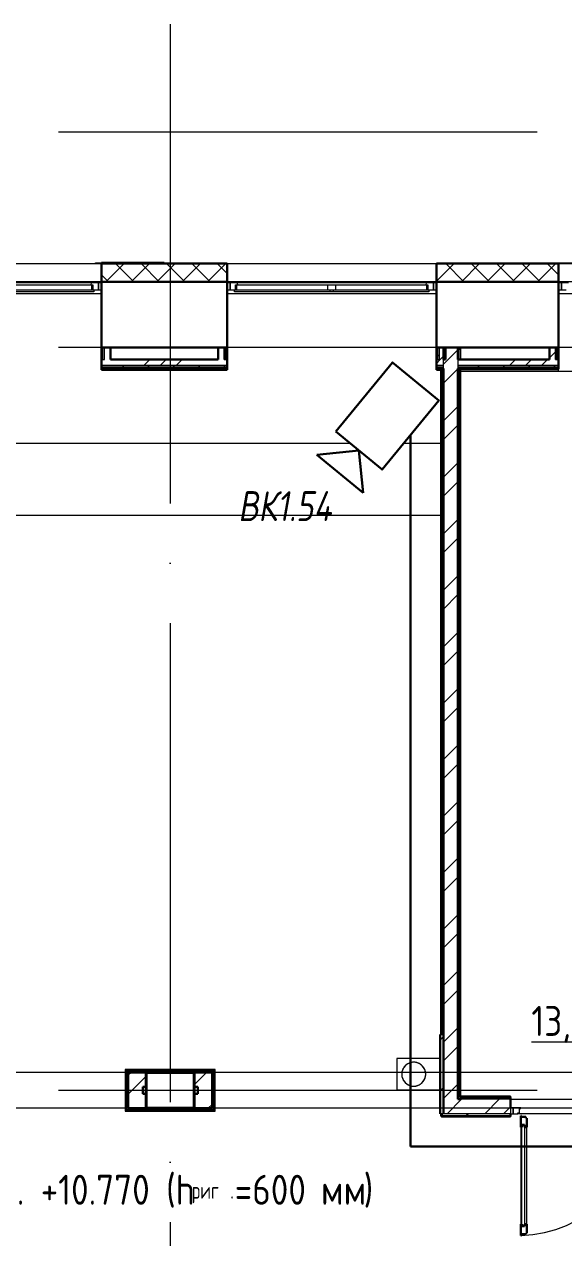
# Model space of a CAD drawing. Header units: millimetres. Extents: x -495897 to 1376592, y -28539 to 470976.
# Drawn here: x 253970 to 258478, y 350005 to 360135 of the extents above; entities that cross this region are included whole.
import ezdxf
from ezdxf.enums import TextEntityAlignment as Align

# ---------------------------------------------------------------- set-up
doc = ezdxf.new("R2010")
doc.units = ezdxf.units.MM
doc.set_wipeout_variables(frame=1)
doc.linetypes.add('ADSK_Линия сетки', pattern=[25, 20, -2.5, 0, -2.5])
doc.linetypes.add('ADSK_Сверху', pattern=[450, 300, -150])
for name, color, linetype, lineweight in [('_ Окна', 7, 'Continuous', 9), ('RC-Видеонаблюдение', 5, 'Continuous', 30), ('RC-Линии_связи-Адресные', 5, 'Continuous', 30), ('Аннотация', 7, 'Continuous', 18), ('Двери', 252, 'Continuous', 9), ('Линии', 7, 'Continuous', 9), ('Марки помещений', 252, 'Continuous', 20), ('Несущие колонны', 252, 'Continuous', 18), ('Ограждение', 252, 'Continuous', 9), ('Окна', 252, 'Continuous', 9), ('Оси', 252, 'Continuous', 9), ('Сантехника', 252, 'Continuous', 9), ('Стены внутренние', 7, 'Continuous', 18), ('Стены наружные', 7, 'Continuous', 18), ('Стены штриховка', 7, 'Continuous', 9)]:
    doc.layers.add(name, color=color, linetype=linetype, lineweight=lineweight)
doc.layers.add('RC-Позиционные_обозначения', color=7, linetype='Continuous')
doc.layers.add('Двери открывание', color=7, linetype='Continuous', lineweight=9, true_color=0xc0c0c0)
doc.styles.add('GOST Common_2', font='', dxfattribs={"width": 0.9, "height": 250})
doc.styles.add('GOST Common_3', font='', dxfattribs={"height": 3.5})
doc.styles.add('RubezhCAD', font='', dxfattribs={"oblique": 10})
doc.styles.get("Standard").update_dxf_attribs({"font": ''})
doc.styles.get('GOST Common_2').set_extended_font_data('GOST type B')
doc.styles.get('GOST Common_3').set_extended_font_data('GOST 2.304 type A')
doc.styles.get('RubezhCAD').set_extended_font_data('GOST type A')
doc.styles.get('Standard').set_extended_font_data('GOST type B')

# ---------------------------------------------------------------- blocks, each defined once
blk = doc.blocks.new('RC-UGO-CAM-01')
blk.add_attdef('PSTN', text='', height=2.5).set_placement((4.63, 3.28), align=Align.BOTTOM_LEFT)
at = {"color": 1}
blk.add_wipeout([(3.74, 0), (6.24, 2.5), (6.24, -2.5)], dxfattribs=at)
blk.add_line((6.24, 2.5), (6.24, -2.5), dxfattribs=at)
blk.add_wipeout([(-3.74, -2.5), (-3.74, 2.5), (3.74, 2.5), (3.74, -2.5)], dxfattribs=at)
for q in [(6.24, 2.5), (6.24, -2.5)]:
    blk.add_line((3.74, 0), q, dxfattribs=at)
blk.add_lwpolyline([(3.74, -2.5), (3.74, 2.5), (-3.74, 2.5), (-3.74, -2.5), (3.74, -2.5)], close=True, dxfattribs=at)
blk = doc.blocks.new('3 этаж')
at = {"layer": '_ Окна', "color": 251, "lineweight": 18, "true_color": 0x636466}
for p, q in [((255286, -2423), (255282, -2440)), ((255346, -2423), (255286, -2423)), ((255346, -2481), (255346, -2423)), ((256505, -2423), (256446, -2423)), ((256446, -2423), (256446, -2481)), ((256510, -2440), (256505, -2423)), ((258086, -2423), (258082, -2440)), ((258146, -2423), (258086, -2423)), ((258146, -2481), (258146, -2423)), ((259275, -2423), (259216, -2423)), ((259216, -2423), (259216, -2481)), ((255288, -2440), (255300, -2440)), ((255300, -2440), (255300, -2481)), ((255308, -2481), (255346, -2481)), ((256446, -2481), (256484, -2481)), ((256492, -2481), (256492, -2440)), ((256492, -2440), (256504, -2440)), ((258088, -2440), (258100, -2440)), ((258100, -2440), (258100, -2481)), ((258108, -2481), (258146, -2481)), ((259216, -2481), (259254, -2481))]:
    blk.add_line(p, q, dxfattribs=at)
at = {"layer": '_ Окна', "color": 251, "true_color": 0x636466}
for p, q in [((255371, -2423), (255346, -2423)), ((255346, -2423), (255346, -2481)), ((256446, -2423), (256421, -2423)), ((256446, -2481), (256446, -2423)), ((258171, -2423), (258146, -2423)), ((258146, -2423), (258146, -2481)), ((259216, -2423), (259191, -2423)), ((259216, -2481), (259216, -2423)), ((255346, -2481), (255371, -2481)), ((256421, -2481), (256446, -2481)), ((258146, -2481), (258171, -2481)), ((259191, -2481), (259216, -2481))]:
    blk.add_line(p, q, dxfattribs=at)
at = {"layer": 'Двери', "color": 251, "true_color": 0x636466}
for p, q in [((258791, -9308), (258791, -9358)), ((258811, -9308), (258791, -9308)), ((258811, -9358), (258811, -9308)), ((258875, -9308), (258811, -9308)), ((258811, -9308), (258811, -9358)), ((258866, -9350), (258866, -9316)), ((258866, -9316), (258875, -9316)), ((258875, -9316), (258875, -9308)), ((258791, -9358), (258811, -9358)), ((258811, -9358), (258852, -9358)), ((258852, -9358), (258852, -9350)), ((258852, -9350), (258866, -9350)), ((258875, -9470), (258875, -10280)), ((258884, -9452), (258908, -9452)), ((258884, -10298), (258884, -9452)), ((258908, -9452), (258908, -10298)), ((258925, -10280), (258925, -9470)), ((258908, -10298), (258884, -10298))]:
    blk.add_line(p, q, dxfattribs=at)
at = {"layer": 'Двери', "color": 251, "lineweight": 30, "true_color": 0x636466}
for p, q in [((258883, -9376), (258875, -9376)), ((258875, -9376), (258875, -9470)), ((258883, -9385), (258883, -9376)), ((258917, -9385), (258883, -9385)), ((258917, -9394), (258917, -9385)), ((258925, -9394), (258917, -9394)), ((258925, -9470), (258925, -9394)), ((258884, -9470), (258875, -9470)), ((258884, -9452), (258884, -9470)), ((258908, -9452), (258884, -9452)), ((258908, -9470), (258908, -9452)), ((258925, -9470), (258908, -9470)), ((258875, -10280), (258875, -10374)), ((258884, -10280), (258875, -10280)), ((258884, -10298), (258884, -10280)), ((258908, -10298), (258884, -10298)), ((258908, -10280), (258908, -10298)), ((258925, -10280), (258908, -10280)), ((258925, -10356), (258925, -10280)), ((258875, -10374), (258883, -10374)), ((258883, -10374), (258883, -10365)), ((258883, -10365), (258917, -10365)), ((258917, -10365), (258917, -10356)), ((258917, -10356), (258925, -10356))]:
    blk.add_line(p, q, dxfattribs=at)
at = {"layer": 'Двери открывание', "color": 251, "true_color": 0x636466}
blk.add_arc((258857, -9376), 998, 271.0334, 0, dxfattribs=at)
at = {"layer": 'Линии', "color": 251, "linetype": 'ADSK_Сверху', "ltscale": 200, "true_color": 0x636466}
for p, q in [((261351, -9013), (250491, -9013)), ((261351, -9313), (250491, -9313))]:
    blk.add_line(p, q, dxfattribs=at)
at = {"layer": 'Несущие колонны', "color": 251, "lineweight": 40, "true_color": 0x636466}
for p, q in [((255746, -9313), (255746, -9013)), ((255746, -9013), (256146, -9013)), ((256146, -9013), (255746, -9013)), ((255746, -9013), (255746, -9313)), ((256146, -9013), (256146, -9313)), ((256146, -9313), (256146, -9013)), ((256146, -9313), (255746, -9313)), ((255746, -9313), (256146, -9313))]:
    blk.add_line(p, q, dxfattribs=at)
at = {"layer": 'Ограждение', "color": 251, "true_color": 0x636466}
for p, q in [((255371, -2513), (253621, -2513)), ((258171, -2513), (256421, -2513)), ((260891, -2513), (259191, -2513)), ((258374, -2987), (258366, -2978)), ((258366, -2978), (258366, -3063)), ((258374, -3063), (258374, -2963)), ((260891, -2963), (259191, -2963)), ((258374, -3163), (258374, -3143)), ((260976, -3163), (258374, -3163)), ((258376, -9213), (258376, -3163)), ((259191, -3163), (259191, -3143)), ((260891, -3163), (259191, -3163)), ((258211, -3763), (250511, -3763)), ((258211, -4363), (250511, -4363)), ((258206, -4363), (258206, -8458)), ((258211, -8458), (258206, -8458)), ((255576, -8993), (255571, -8988)), ((255571, -8988), (255571, -9338)), ((256321, -8988), (255571, -8988)), ((256321, -8988), (256316, -8993)), ((256321, -9338), (256321, -8988)), ((258376, -9213), (258366, -9223)), ((258791, -9213), (258376, -9213)), ((258791, -9213), (258791, -9223)), ((258366, -9223), (258791, -9223)), ((255576, -9333), (255571, -9338)), ((255571, -9338), (256321, -9338)), ((256316, -9333), (256321, -9338)), ((258212, -9383), (258212, -9378)), ((258212, -9383), (258791, -9383)), ((258791, -9378), (258791, -9383))]:
    blk.add_line(p, q, dxfattribs=at)
at = {"layer": 'Окна', "color": 251, "true_color": 0x636466}
for p, q in [((255286, -2423), (253705, -2423)), ((258086, -2423), (256505, -2423)), ((254511, -2481), (255308, -2481)), ((255308, -2498), (254511, -2498)), ((254531, -2440), (255288, -2440)), ((255288, -2440), (255288, -2481)), ((255308, -2481), (255308, -2498)), ((256484, -2481), (257281, -2481)), ((256484, -2498), (256484, -2481)), ((257281, -2498), (256484, -2498)), ((256504, -2440), (257261, -2440)), ((256504, -2481), (256504, -2440)), ((257261, -2440), (257331, -2440)), ((257261, -2440), (257261, -2481)), ((257281, -2481), (257311, -2481)), ((257281, -2481), (257281, -2498)), ((257311, -2498), (257281, -2498)), ((257311, -2481), (258108, -2481)), ((257311, -2498), (257311, -2481)), ((258108, -2498), (257311, -2498)), ((257331, -2440), (258088, -2440)), ((257331, -2481), (257331, -2440)), ((258088, -2440), (258088, -2481)), ((258108, -2481), (258108, -2498))]:
    blk.add_line(p, q, dxfattribs=at)
at = {"layer": 'Оси', "color": 251, "linetype": 'ADSK_Линия сетки', "ltscale": 200, "true_color": 0x636466}
for p, q in [((255946, -263), (255946, -31390)), ((314013, -1163), (237074, -1163)), ((314013, -2963), (237074, -2963)), ((314013, -9163), (237074, -9163))]:
    blk.add_line(p, q, dxfattribs=at)
at = {"layer": 'Сантехника', "color": 251, "true_color": 0x636466}
for p, q in [((258201, -8898), (257841, -8898)), ((257841, -8898), (257841, -9158)), ((257882, -9014), (257881, -9018)), ((257883, -9006), (257882, -9010)), ((257882, -9010), (257882, -9014)), ((257884, -9003), (257883, -9006)), ((257885, -8999), (257884, -9003)), ((257887, -8995), (257885, -8999)), ((257888, -8991), (257887, -8995)), ((257890, -8988), (257888, -8991)), ((257891, -8984), (257890, -8988)), ((257893, -8980), (257891, -8984)), ((257895, -8977), (257893, -8980)), ((257897, -8974), (257895, -8977)), ((257899, -8970), (257897, -8974)), ((257902, -8967), (257899, -8970)), ((257904, -8964), (257902, -8967)), ((257907, -8961), (257904, -8964)), ((257910, -8958), (257907, -8961)), ((257913, -8955), (257910, -8958)), ((257916, -8953), (257913, -8955)), ((257919, -8950), (257916, -8953)), ((257922, -8948), (257919, -8950)), ((257925, -8945), (257922, -8948)), ((257929, -8943), (257925, -8945)), ((257932, -8941), (257929, -8943)), ((257936, -8939), (257932, -8941)), ((257939, -8938), (257936, -8939)), ((257943, -8936), (257939, -8938)), ((257947, -8934), (257943, -8936)), ((257950, -8933), (257947, -8934)), ((257954, -8932), (257950, -8933)), ((257958, -8931), (257954, -8932)), ((257962, -8930), (257958, -8931)), ((257966, -8930), (257962, -8930)), ((257970, -8929), (257966, -8930)), ((257974, -8929), (257970, -8929)), ((257978, -8928), (257974, -8929)), ((257982, -8928), (257978, -8928)), ((257986, -8929), (257982, -8928)), ((257990, -8929), (257986, -8929)), ((257994, -8929), (257990, -8929)), ((257998, -8930), (257994, -8929)), ((258002, -8931), (257998, -8930)), ((258006, -8932), (258002, -8931)), ((258009, -8933), (258006, -8932)), ((258013, -8934), (258009, -8933)), ((258017, -8935), (258013, -8934)), ((258021, -8937), (258017, -8935)), ((258024, -8938), (258021, -8937)), ((258028, -8940), (258024, -8938)), ((258031, -8942), (258028, -8940)), ((258035, -8944), (258031, -8942)), ((258038, -8947), (258035, -8944)), ((258041, -8949), (258038, -8947)), ((258044, -8951), (258041, -8949)), ((258048, -8954), (258044, -8951)), ((258050, -8957), (258048, -8954)), ((258053, -8960), (258050, -8957)), ((258056, -8963), (258053, -8960)), ((258059, -8966), (258056, -8963)), ((258061, -8969), (258059, -8966)), ((258063, -8972), (258061, -8969)), ((258066, -8975), (258063, -8972)), ((258068, -8979), (258066, -8975)), ((258069, -8982), (258068, -8979)), ((258071, -8986), (258069, -8982)), ((258073, -8990), (258071, -8986)), ((258074, -8993), (258073, -8990)), ((258076, -8997), (258074, -8993)), ((258077, -9001), (258076, -8997)), ((258078, -9005), (258077, -9001)), ((258079, -9009), (258078, -9005)), ((258080, -9013), (258079, -9009)), ((258080, -9016), (258080, -9013)), ((257881, -9018), (257881, -9022)), ((257881, -9022), (257881, -9026)), ((257881, -9026), (257881, -9028)), ((257881, -9028), (257881, -9032)), ((257881, -9032), (257881, -9036)), ((257881, -9036), (257881, -9040)), ((257881, -9040), (257882, -9044)), ((257882, -9044), (257883, -9048)), ((257883, -9048), (257884, -9052)), ((257884, -9052), (257885, -9056)), ((257885, -9056), (257886, -9060)), ((257886, -9060), (257887, -9064)), ((257887, -9064), (257889, -9067)), ((257889, -9067), (257890, -9071)), ((257890, -9071), (257892, -9075)), ((257892, -9075), (257894, -9078)), ((257894, -9078), (257896, -9082)), ((257896, -9082), (257898, -9085)), ((257898, -9085), (257901, -9088)), ((257901, -9088), (257903, -9091)), ((257903, -9091), (257906, -9094)), ((257906, -9094), (257908, -9097)), ((257908, -9097), (257911, -9100)), ((257911, -9100), (257914, -9103)), ((257914, -9103), (257917, -9106)), ((257917, -9106), (257920, -9108)), ((257920, -9108), (257923, -9110)), ((257923, -9110), (257927, -9113)), ((257927, -9113), (257930, -9115)), ((257930, -9115), (257934, -9117)), ((257934, -9117), (257937, -9118)), ((258026, -9118), (258030, -9116)), ((258030, -9116), (258033, -9114)), ((258033, -9114), (258036, -9112)), ((258036, -9112), (258040, -9109)), ((258040, -9109), (258043, -9107)), ((258043, -9107), (258046, -9104)), ((258046, -9104), (258049, -9102)), ((258049, -9102), (258052, -9099)), ((258052, -9099), (258055, -9096)), ((258055, -9096), (258057, -9093)), ((258057, -9093), (258060, -9090)), ((258060, -9090), (258062, -9087)), ((258062, -9087), (258064, -9083)), ((258064, -9083), (258066, -9080)), ((258066, -9080), (258068, -9077)), ((258068, -9077), (258070, -9073)), ((258070, -9073), (258072, -9069)), ((258072, -9069), (258074, -9066)), ((258074, -9066), (258075, -9062)), ((258075, -9062), (258076, -9058)), ((258076, -9058), (258077, -9054)), ((258077, -9054), (258078, -9050)), ((258078, -9050), (258079, -9047)), ((258079, -9047), (258080, -9043)), ((258080, -9020), (258080, -9016)), ((258081, -9024), (258080, -9020)), ((258080, -9039), (258081, -9035)), ((258080, -9043), (258080, -9039)), ((258081, -9028), (258081, -9024)), ((258081, -9031), (258081, -9028)), ((258081, -9035), (258081, -9031)), ((257841, -9158), (258201, -9158)), ((257937, -9118), (257941, -9120)), ((257941, -9120), (257945, -9122)), ((257945, -9122), (257948, -9123)), ((257948, -9123), (257952, -9124)), ((257952, -9124), (257956, -9125)), ((257956, -9125), (257960, -9126)), ((257960, -9126), (257964, -9127)), ((257964, -9127), (257968, -9128)), ((257968, -9128), (257972, -9128)), ((257972, -9128), (257976, -9128)), ((257976, -9128), (257980, -9128)), ((257980, -9128), (257984, -9128)), ((257984, -9128), (257988, -9128)), ((257988, -9128), (257992, -9128)), ((257992, -9128), (257996, -9127)), ((257996, -9127), (258000, -9127)), ((258000, -9127), (258003, -9126)), ((258003, -9126), (258007, -9125)), ((258007, -9125), (258011, -9124)), ((258011, -9124), (258015, -9122)), ((258015, -9122), (258019, -9121)), ((258019, -9121), (258022, -9119)), ((258022, -9119), (258026, -9118))]:
    blk.add_line(p, q, dxfattribs=at)
for start, end in [(0, 180), (180, 0)]:
    blk.add_arc((257981, -9028), 100, start, end, dxfattribs=at)
at = {"layer": 'Стены внутренние', "color": 251, "true_color": 0x636466}
for p, q in [((253621, -2261), (255371, -2261)), ((256421, -2261), (258171, -2261)), ((259191, -2261), (260891, -2261)), ((255371, -2413), (253621, -2413)), ((258171, -2413), (256421, -2413)), ((260891, -2413), (259191, -2413))]:
    blk.add_line(p, q, dxfattribs=at)
at = {"layer": 'Стены внутренние', "color": 251, "lineweight": 30, "true_color": 0x636466}
for p, q in [((255371, -2261), (255371, -2413)), ((256421, -2261), (255896, -2261)), ((256421, -2413), (256421, -2261)), ((259191, -2261), (258171, -2261)), ((258171, -2261), (258171, -2413)), ((259191, -2413), (259191, -2261)), ((256421, -2413), (255371, -2413)), ((255371, -2413), (255371, -2963)), ((255371, -2413), (256421, -2413)), ((256421, -2963), (256421, -2413)), ((259191, -2413), (258171, -2413)), ((258171, -2413), (258171, -2963)), ((258171, -2413), (259191, -2413)), ((259191, -2963), (259191, -2413)), ((255446, -2963), (256346, -2963)), ((258351, -2963), (259116, -2963))]:
    blk.add_line(p, q, dxfattribs=at)
at = {"layer": 'Стены внутренние', "color": 251, "linetype": 'Continuous', "lineweight": 9, "true_color": 0x636466}
for p, q in [((255409, -2413), (255559, -2263)), ((255643, -2413), (255493, -2263)), ((255621, -2413), (255771, -2263)), ((255855, -2413), (255705, -2263)), ((255798, -2261), (255796, -2263)), ((255834, -2413), (255984, -2263)), ((255881, -2263), (255879, -2261)), ((256067, -2413), (255917, -2263)), ((256046, -2413), (256196, -2263)), ((256279, -2413), (256129, -2263)), ((256258, -2413), (256408, -2263)), ((256421, -2343), (256341, -2263)), ((258171, -2409), (258317, -2263)), ((258401, -2413), (258251, -2263)), ((258344, -2263), (258343, -2261)), ((258379, -2413), (258529, -2263)), ((258613, -2413), (258463, -2263)), ((258591, -2413), (258741, -2263)), ((258825, -2413), (258675, -2263)), ((258803, -2413), (258953, -2263)), ((259037, -2413), (258887, -2263)), ((259016, -2413), (259166, -2263)), ((259191, -2355), (259099, -2263)), ((255431, -2413), (255371, -2354)), ((258188, -2413), (258171, -2396))]:
    blk.add_line(p, q, dxfattribs=at)
at = {"layer": 'Стены наружные', "color": 251, "true_color": 0x636466}
for p, q in [((255321, -2256), (255371, -2256)), ((255321, -2261), (255321, -2256)), ((258656, -2256), (261471, -2256)), ((258656, -2261), (258656, -2256)), ((258681, -2261), (258681, -2256)), ((258701, -2261), (258701, -2256)), ((258359, -2978), (258359, -2963)), ((258374, -2978), (258359, -2978)), ((258791, -9238), (259921, -9238)), ((259860, -9358), (258852, -9358))]:
    blk.add_line(p, q, dxfattribs=at)
at = {"layer": 'Стены наружные', "color": 251, "lineweight": 30, "true_color": 0x636466}
for p, q in [((255896, -2256), (255371, -2256)), ((255371, -2256), (255371, -2261)), ((255371, -2261), (255896, -2261)), ((255896, -2261), (255896, -2256)), ((255371, -2963), (255371, -3148)), ((255446, -2963), (255371, -2963)), ((255446, -3063), (255446, -2963)), ((256346, -2963), (256346, -3063)), ((256421, -2963), (256346, -2963)), ((256421, -3148), (256421, -2963)), ((258351, -2963), (258171, -2963)), ((258171, -2963), (258171, -3148)), ((258231, -2963), (258231, -3063)), ((258246, -3063), (258246, -2963)), ((258351, -3063), (258351, -2963)), ((259116, -2963), (259116, -3063)), ((259191, -2963), (259116, -2963)), ((259191, -3143), (259191, -2963)), ((256346, -3063), (255446, -3063)), ((258216, -3138), (258231, -3138)), ((258231, -3063), (258246, -3063)), ((258231, -3138), (258231, -9358)), ((259116, -3063), (258351, -3063)), ((258351, -9238), (258351, -3138)), ((258366, -3138), (258351, -3138)), ((255371, -3148), (256421, -3148)), ((258171, -3148), (258211, -3148)), ((258211, -3143), (258216, -3143)), ((258211, -3148), (258211, -8698)), ((258216, -8698), (258216, -3143)), ((258366, -9223), (258366, -3143)), ((258366, -3143), (259191, -3143)), ((258201, -8698), (258201, -9358)), ((258211, -8698), (258201, -8698)), ((256316, -8993), (255576, -8993)), ((255576, -8993), (255576, -9333)), ((256311, -8998), (255581, -8998)), ((255581, -8998), (255581, -9328)), ((255596, -9013), (255746, -9013)), ((255596, -9013), (255596, -9313)), ((256146, -9013), (256296, -9013)), ((256296, -9313), (256296, -9013)), ((256311, -9328), (256311, -8998)), ((256316, -9333), (256316, -8993)), ((255716, -9133), (255746, -9133)), ((255716, -9193), (255716, -9133)), ((255746, -9193), (255716, -9193)), ((256146, -9133), (256176, -9133)), ((256176, -9193), (256146, -9193)), ((256176, -9133), (256176, -9193)), ((255746, -9313), (255596, -9313)), ((256296, -9313), (256146, -9313)), ((258366, -9238), (258351, -9238)), ((258791, -9223), (258366, -9223)), ((258791, -9308), (258791, -9223)), ((255576, -9333), (256316, -9333)), ((255581, -9328), (256311, -9328)), ((258201, -9358), (258211, -9358)), ((258211, -9358), (258211, -9378)), ((258211, -9378), (258791, -9378)), ((258216, -9358), (258216, -9373)), ((258791, -9378), (258791, -9358))]:
    blk.add_line(p, q, dxfattribs=at)
at = {"layer": 'Стены наружные', "color": 251, "linetype": 'Continuous', "lineweight": 9, "true_color": 0x636466}
for p, q in [((255526, -2259), (255525, -2256)), ((255800, -2256), (255798, -2261)), ((255879, -2261), (255877, -2256)), ((258171, -3046), (258183, -3034)), ((258183, -3034), (258196, -3021)), ((258202, -3063), (258246, -3020)), ((258231, -3102), (258351, -2982)), ((259116, -3048), (259166, -2998)), ((255396, -3063), (255396, -3063)), ((255533, -3138), (255545, -3126)), ((255545, -3126), (255558, -3113)), ((255727, -3113), (255777, -3063)), ((255740, -3143), (255745, -3138)), ((255745, -3138), (255757, -3126)), ((255757, -3126), (255770, -3113)), ((255862, -3113), (255912, -3063)), ((255957, -3138), (255970, -3126)), ((255970, -3126), (255982, -3113)), ((255997, -3113), (256047, -3063)), ((256164, -3143), (256169, -3138)), ((256169, -3138), (256182, -3126)), ((256182, -3126), (256194, -3113)), ((256381, -3138), (256394, -3126)), ((256394, -3126), (256406, -3113)), ((258171, -3095), (258202, -3063)), ((258231, -3259), (258351, -3139)), ((258503, -3138), (258515, -3126)), ((258515, -3126), (258528, -3113)), ((258710, -3143), (258715, -3138)), ((258715, -3138), (258727, -3126)), ((258727, -3126), (258740, -3113)), ((258781, -3113), (258831, -3063)), ((258916, -3113), (258966, -3063)), ((258927, -3138), (258939, -3126)), ((258939, -3126), (258952, -3113)), ((259050, -3113), (259100, -3063)), ((259134, -3143), (259139, -3138)), ((259139, -3138), (259152, -3126)), ((259152, -3126), (259164, -3113)), ((255381, -3148), (255386, -3143)), ((255452, -3148), (255457, -3143)), ((255523, -3148), (255528, -3143)), ((255594, -3148), (255599, -3143)), ((255664, -3148), (255669, -3143)), ((255735, -3148), (255740, -3143)), ((255806, -3148), (255811, -3143)), ((255876, -3148), (255881, -3143)), ((255947, -3148), (255952, -3143)), ((256018, -3148), (256023, -3143)), ((256089, -3148), (256094, -3143)), ((256159, -3148), (256164, -3143)), ((256230, -3148), (256235, -3143)), ((256301, -3148), (256306, -3143)), ((256371, -3148), (256376, -3143)), ((258210, -3148), (258211, -3148)), ((258211, -3148), (258215, -3143)), ((258211, -3218), (258216, -3213)), ((258216, -3213), (258231, -3198)), ((258211, -3289), (258216, -3284)), ((258211, -3360), (258216, -3355)), ((258211, -3430), (258216, -3425)), ((258211, -3501), (258216, -3496)), ((258231, -3574), (258351, -3454)), ((258351, -3503), (258366, -3488)), ((258211, -3572), (258216, -3567)), ((258211, -3643), (258216, -3638)), ((258216, -3638), (258231, -3623)), ((258231, -3731), (258351, -3611)), ((258211, -3713), (258216, -3708)), ((258211, -3784), (258216, -3779)), ((258211, -3855), (258216, -3850)), ((258211, -3925), (258216, -3920)), ((258231, -4045), (258351, -3925)), ((258351, -3927), (258366, -3912)), ((258211, -3996), (258216, -3991)), ((258216, -4062), (258231, -4047)), ((258211, -4067), (258216, -4062)), ((258211, -4137), (258216, -4132)), ((258231, -4202), (258351, -4082)), ((258211, -4208), (258216, -4203)), ((258211, -4279), (258216, -4274)), ((258211, -4350), (258216, -4345)), ((258351, -4351), (258366, -4336)), ((258211, -4420), (258216, -4415)), ((258231, -4517), (258351, -4397)), ((258211, -4491), (258216, -4486)), ((258211, -4562), (258216, -4557)), ((258216, -4486), (258231, -4471)), ((258231, -4674), (258351, -4554)), ((258211, -4632), (258216, -4627)), ((258211, -4703), (258216, -4698)), ((258351, -4775), (258366, -4760)), ((258211, -4774), (258216, -4769)), ((258211, -4845), (258216, -4840)), ((258211, -4915), (258216, -4910)), ((258216, -4910), (258231, -4895)), ((258231, -4988), (258351, -4868)), ((258211, -4986), (258216, -4981)), ((258211, -5057), (258216, -5052)), ((258231, -5145), (258351, -5025)), ((258211, -5127), (258216, -5122)), ((258211, -5198), (258216, -5193)), ((258211, -5269), (258216, -5264)), ((258351, -5200), (258366, -5185)), ((258211, -5340), (258216, -5335)), ((258216, -5335), (258231, -5320)), ((258231, -5460), (258351, -5340)), ((258211, -5410), (258216, -5405)), ((258211, -5481), (258216, -5476)), ((258211, -5552), (258216, -5547)), ((258231, -5617), (258351, -5497)), ((258211, -5622), (258216, -5617)), ((258351, -5624), (258366, -5609)), ((258211, -5693), (258216, -5688)), ((258211, -5764), (258216, -5759)), ((258216, -5759), (258231, -5744)), ((258211, -5835), (258216, -5830)), ((258231, -5931), (258351, -5811)), ((258211, -5905), (258216, -5900)), ((258211, -5976), (258216, -5971)), ((258231, -6088), (258351, -5968)), ((258211, -6047), (258216, -6042)), ((258351, -6048), (258366, -6033)), ((258211, -6117), (258216, -6112)), ((258211, -6188), (258216, -6183)), ((258211, -6259), (258216, -6254)), ((258211, -6330), (258216, -6325)), ((258231, -6402), (258351, -6282)), ((258211, -6400), (258216, -6395)), ((258211, -6471), (258216, -6466)), ((258231, -6560), (258351, -6440)), ((258351, -6472), (258366, -6457)), ((258211, -6542), (258216, -6537)), ((258211, -6612), (258216, -6607)), ((258211, -6683), (258216, -6678)), ((258211, -6754), (258216, -6749)), ((258231, -6874), (258351, -6754)), ((258211, -6824), (258216, -6819)), ((258351, -6897), (258366, -6882)), ((258211, -6895), (258216, -6890)), ((258211, -6966), (258216, -6961)), ((258231, -7031), (258351, -6911)), ((258211, -7037), (258216, -7032)), ((258211, -7107), (258216, -7102)), ((258211, -7178), (258216, -7173)), ((258211, -7249), (258216, -7244)), ((258231, -7345), (258351, -7225)), ((258211, -7319), (258216, -7314)), ((258211, -7390), (258216, -7385)), ((258231, -7503), (258351, -7383)), ((258351, -7321), (258366, -7306)), ((258211, -7461), (258216, -7456)), ((258211, -7532), (258216, -7527)), ((258211, -7602), (258216, -7597)), ((258211, -7673), (258216, -7668)), ((258231, -7817), (258351, -7697)), ((258211, -7744), (258216, -7739)), ((258351, -7745), (258366, -7730)), ((258211, -7814), (258216, -7809)), ((258211, -7885), (258216, -7880)), ((258216, -7880), (258231, -7865)), ((258231, -7974), (258351, -7854)), ((258211, -7956), (258216, -7951)), ((258211, -8027), (258216, -8022)), ((258211, -8097), (258216, -8092)), ((258211, -8168), (258216, -8163)), ((258231, -8288), (258351, -8168)), ((258351, -8169), (258366, -8154)), ((258211, -8239), (258216, -8234)), ((258211, -8309), (258216, -8304)), ((258216, -8304), (258231, -8289)), ((258211, -8380), (258216, -8375)), ((258231, -8446), (258351, -8326)), ((258211, -8451), (258216, -8446)), ((258211, -8522), (258216, -8517)), ((258211, -8592), (258216, -8587)), ((258351, -8594), (258366, -8579)), ((258211, -8663), (258216, -8658)), ((258231, -8760), (258351, -8640)), ((258201, -8744), (258231, -8714)), ((258231, -8917), (258351, -8797)), ((255596, -9037), (255620, -9013)), ((255613, -8998), (255618, -8993)), ((255683, -8998), (255688, -8993)), ((255754, -8998), (255759, -8993)), ((255810, -9013), (255825, -8998)), ((255825, -8998), (255830, -8993)), ((255895, -8998), (255900, -8993)), ((255966, -8998), (255971, -8993)), ((256037, -8998), (256042, -8993)), ((256108, -8998), (256113, -8993)), ((256146, -9116), (256248, -9013)), ((256178, -8998), (256183, -8993)), ((256234, -9013), (256249, -8998)), ((256249, -8998), (256254, -8993)), ((256311, -9007), (256316, -9002)), ((258351, -9018), (258366, -9003)), ((255576, -9035), (255581, -9030)), ((255576, -9106), (255581, -9101)), ((255657, -9133), (255746, -9045)), ((256311, -9078), (256316, -9073)), ((258231, -9231), (258351, -9111)), ((255576, -9177), (255581, -9172)), ((255596, -9195), (255657, -9133)), ((256311, -9149), (256316, -9144)), ((256311, -9219), (256316, -9214)), ((258201, -9168), (258231, -9138)), ((255576, -9247), (255581, -9242)), ((255576, -9318), (255581, -9313)), ((255581, -9242), (255596, -9227)), ((255919, -9328), (255934, -9313)), ((256263, -9313), (256296, -9280)), ((256311, -9290), (256316, -9285)), ((258261, -9358), (258381, -9238)), ((258555, -9238), (258570, -9223)), ((258575, -9358), (258695, -9238)), ((258732, -9358), (258791, -9300)), ((255631, -9333), (255636, -9328)), ((255702, -9333), (255707, -9328)), ((255773, -9333), (255778, -9328)), ((255843, -9333), (255848, -9328)), ((255914, -9333), (255919, -9328)), ((255985, -9333), (255990, -9328)), ((256055, -9333), (256060, -9328)), ((256126, -9333), (256131, -9328)), ((256197, -9333), (256202, -9328)), ((256268, -9333), (256273, -9328)), ((258211, -9370), (258216, -9365)), ((258273, -9378), (258278, -9373)), ((258344, -9378), (258349, -9373)), ((258415, -9378), (258420, -9373)), ((258420, -9373), (258435, -9358)), ((258485, -9378), (258490, -9373)), ((258556, -9378), (258561, -9373)), ((258627, -9378), (258632, -9373)), ((258697, -9378), (258702, -9373)), ((258768, -9378), (258773, -9373))]:
    blk.add_line(p, q, dxfattribs=at)
at = {"layer": 'Стены штриховка', "color": 251, "true_color": 0x636466}
for p, q in [((256419, -2263), (255373, -2263)), ((255373, -2263), (255373, -2337)), ((256419, -2337), (256419, -2263)), ((259189, -2263), (258173, -2263)), ((258173, -2263), (258173, -2337)), ((259189, -2337), (259189, -2263)), ((255371, -2337), (255373, -2337)), ((256419, -2337), (256421, -2337)), ((258171, -2337), (258173, -2337)), ((259189, -2337), (259191, -2337)), ((255383, -3063), (255383, -2963)), ((255396, -3063), (255396, -2963)), ((256396, -3063), (256396, -2963)), ((256408, -3063), (256408, -2963)), ((258183, -3063), (258183, -2963)), ((258196, -3063), (258196, -2963)), ((259166, -3063), (259166, -2963)), ((259178, -3063), (259178, -2963)), ((255371, -3063), (255396, -3063)), ((256421, -3113), (255371, -3113)), ((256421, -3126), (255371, -3126)), ((256421, -3138), (255371, -3138)), ((256396, -3063), (256421, -3063)), ((258171, -3063), (258196, -3063)), ((258231, -3113), (258171, -3113)), ((258231, -3126), (258171, -3126)), ((258216, -3138), (258171, -3138)), ((258231, -3138), (258231, -3063)), ((258351, -3063), (258351, -3138)), ((259191, -3113), (258351, -3113)), ((259191, -3126), (258351, -3126)), ((259191, -3138), (258366, -3138)), ((259166, -3063), (259191, -3063)), ((255371, -3143), (256421, -3143)), ((258171, -3143), (258211, -3143)), ((258231, -5958), (258216, -5958)), ((258231, -7458), (258216, -7458)), ((258211, -8698), (258231, -8698)), ((258791, -9238), (258366, -9238)), ((258791, -9358), (258211, -9358)), ((258216, -9373), (258791, -9373))]:
    blk.add_line(p, q, dxfattribs=at)
at = {"layer": 'Аннотация', "color": 251, "true_color": 0x636466, "width": 0.9}
for s, height, style, p in [('. +10.770 (h', 250, 'GOST Common_2', (254664, -10118)), ('=600', 250, 'GOST Common_2', (256485, -10118)), (')', 250, 'GOST Common_2', (257563, -10118)), ('риг', 138.8, 'GOST Common_3', (256126, -10068)), ('мм', 250, 'GOST Common_2', (257206, -10118)), ('.', 139, 'GOST Common_3', (256448, -10068))]:
    blk.add_text(s, height=height, dxfattribs=dict(at, style=style)).set_placement(p)
at = {"layer": 'Марки помещений', "color": 251, "true_color": 0x636466, "style": 'GOST Common_2', "width": 0.9}
blk.add_text('%%U13,95', height=250, dxfattribs=at).set_placement((258964, -8709))

msp = doc.modelspace()

# ---------------------------------------------------------------- linework, layer by layer
at = {"layer": 'RC-Линии_связи-Адресные'}
for p, q in [((257197.005, 356706.437), (257197.005, 350767.654)), ((257197.005, 350767.654), (263721.176, 350767.654))]:
    msp.add_line(p, q, dxfattribs=at)

# ---------------------------------------------------------------- block references
msp.add_blockref('3 этаж', (-756.474, 360398.765))

# ---------------------------------------------------------------- next in the draw order: block references
at = {"layer": 'RC-Видеонаблюдение'}
ref = msp.add_blockref('RC-UGO-CAM-01', (257004.038, 356865.101), dxfattribs=dict(at, xscale=100, yscale=100, zscale=100, rotation=230.5961106588292))
ref.add_attrib('PSTN', 'ВК1.54', (255757.341, 355987.798), dxfattribs={"layer": 'RC-Позиционные_обозначения', "height": 250, "style": 'RubezhCAD', "oblique": 10})

doc.saveas('drawing.dxf')
